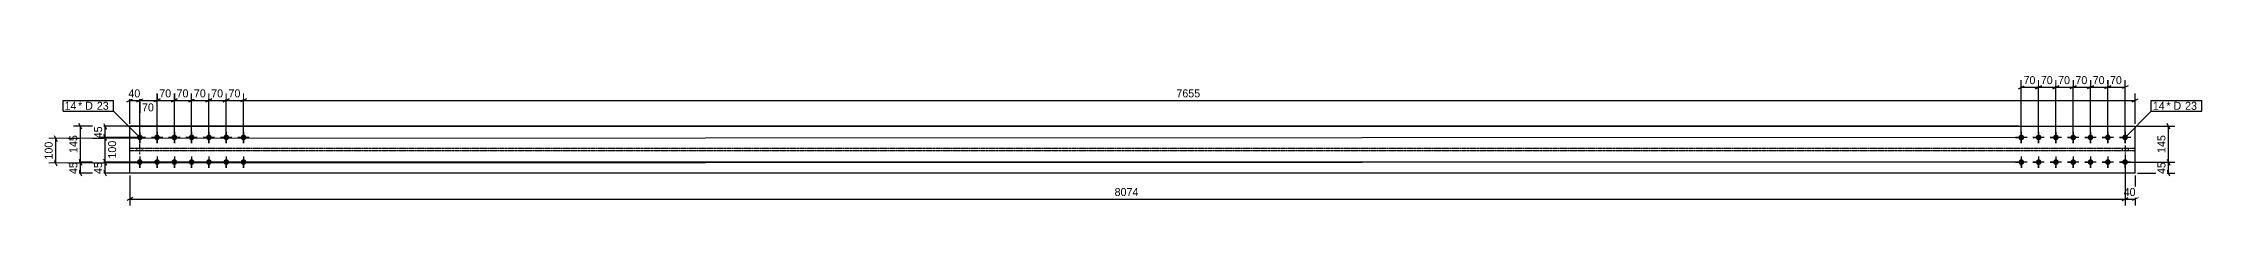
# Model space of a CAD drawing. Header units: millimetres. Extents: x 26 to 22458, y 32 to 1108.
# Drawn here: x 26 to 8761, y 32 to 562 of the extents above; entities that cross this region are included whole.
import ezdxf

# ---------------------------------------------------------------- set-up
doc = ezdxf.new("R2010")
doc.units = ezdxf.units.MM
doc.linetypes.add('DXK_LINE_DOT2', pattern=[3.9198, 1.9599, -1.9599])
doc.linetypes.add('DXK_LINE_DOT4', pattern=[0.9408, 0.4704, -0.4704])
doc.styles.add('Comic Sans MS', font='COMIC.TTF', dxfattribs={"height": 0.2})

msp = doc.modelspace()

# ---------------------------------------------------------------- hatches: boundary and pattern name
at = {"linetype": 'Continuous'}
for points in [[(416.4, 296.1, -1), (416.4, 319.1, -1)], [(486.4, 296.1, -1), (486.4, 319.1, -1)], [(556.4, 296.1, -1), (556.4, 319.1, -1)], [(626.4, 296.1, -1), (626.4, 319.1, -1)], [(696.4, 296.1, -1), (696.4, 319.1, -1)], [(766.4, 296.1, -1), (766.4, 319.1, -1)], [(836.4, 296.1, -1), (836.4, 319.1, -1)], [(8030.8, 295.8, -1), (8030.8, 318.8, -1)], [(8100.8, 295.8, -1), (8100.8, 318.8, -1)], [(8170.8, 295.9, -1), (8170.8, 318.9, -1)], [(8240.8, 295.9, -1), (8240.8, 318.9, -1)], [(8310.8, 295.9, -1), (8310.8, 318.9, -1)], [(8380.8, 296, -1), (8380.8, 319, -1)], [(8450.8, 296, -1), (8450.8, 319, -1)], [(416.4, 196.1, -1), (416.4, 219.1, -1)], [(486.4, 196.1, -1), (486.4, 219.1, -1)], [(556.4, 196.1, -1), (556.4, 219.1, -1)], [(626.4, 196.1, -1), (626.4, 219.1, -1)], [(696.4, 196.1, -1), (696.4, 219.1, -1)], [(766.4, 196.1, -1), (766.4, 219.1, -1)], [(836.4, 196.1, -1), (836.4, 219.1, -1)], [(8030.8, 195.8, -1), (8030.8, 218.8, -1)], [(8100.8, 195.8, -1), (8100.8, 218.8, -1)], [(8170.8, 195.9, -1), (8170.8, 218.9, -1)], [(8240.8, 195.9, -1), (8240.8, 218.9, -1)], [(8310.8, 195.9, -1), (8310.8, 218.9, -1)], [(8380.8, 196, -1), (8380.8, 219, -1)], [(8450.8, 196, -1), (8450.8, 219, -1)]]:
    msp.add_hatch(color=3, dxfattribs=at).paths.add_polyline_path(points)

# ---------------------------------------------------------------- linework, layer by layer
at = {"color": 8, "linetype": 'Continuous'}
for p, q in [((8030.8, 317.3), (8030.7, 539.6)), ((8100.8, 317.3), (8100.7, 539.6)), ((8170.8, 317.4), (8170.7, 539.6)), ((8240.8, 317.4), (8240.7, 539.7)), ((8310.8, 317.4), (8310.7, 539.7)), ((8380.8, 317.5), (8380.7, 539.7)), ((8450.8, 317.5), (8450.7, 539.8)), ((404.4, 451.6), (428.4, 463.6)), ((416.4, 317.6), (416.4, 483.2)), ((474.4, 451.6), (498.4, 463.6)), ((486.4, 317.6), (486.4, 486)), ((544.4, 451.6), (568.4, 463.6)), ((556.4, 317.6), (556.4, 486)), ((556.4, 457.6), (626.4, 457.6)), ((638.4, 463.6), (614.4, 451.6)), ((626.4, 317.6), (626.4, 486)), ((684.4, 451.6), (708.4, 463.6)), ((696.4, 317.6), (696.4, 486)), ((754.4, 451.6), (778.4, 463.6)), ((766.4, 317.6), (766.4, 486)), ((766.4, 457.6), (836.4, 457.6)), ((848.4, 463.6), (824.4, 451.6)), ((848.4, 463.6), (824.4, 451.6)), ((836.4, 317.6), (836.4, 486)), ((836.4, 317.6), (836.4, 486)), ((836.4, 457.6), (8491, 457.6)), ((8018.7, 505.2), (8042.7, 517.2)), ((8088.7, 505.2), (8112.7, 517.2)), ((8158.7, 505.2), (8182.7, 517.3)), ((8228.7, 505.3), (8252.7, 517.3)), ((8298.7, 505.3), (8322.7, 517.3)), ((8368.7, 505.3), (8392.7, 517.3)), ((8380.7, 511.3), (8450.7, 511.4)), ((8462.7, 517.4), (8438.7, 505.4)), ((8479, 451.6), (8503, 463.6)), ((8491, 362.6), (8491, 486)), ((8020.8, 352.6), (148, 352.6)), ((182.4, 340.6), (170.4, 364.6)), ((176.4, 207.3), (176.4, 352.6)), ((366.4, 352.6), (248, 352.6)), ((270.4, 364.6), (282.4, 340.6)), ((276.4, 307.6), (276.4, 352.6)), ((8501, 352.6), (8652, 352.6)), ((8632.4, 340.6), (8620.4, 364.6)), ((76.4, 203.6), (76.4, 303.6)), ((406.4, 307.6), (248, 307.6)), ((282.4, 295.6), (270.4, 319.6)), ((8020.8, 207.3), (148, 207.3)), ((170.4, 219.3), (182.4, 195.3)), ((406.4, 207.6), (250.8, 207.6)), ((282.4, 195.6), (270.4, 219.6)), ((8450.8, 197.5), (8450.8, 32)), ((8460.8, 207.5), (8652, 207.5)), ((8620.4, 219.5), (8632.4, 195.5)), ((8626.4, 162.6), (8626.4, 207.5)), ((8020.8, 162.6), (148, 162.6)), ((182.4, 150.6), (170.4, 174.6)), ((366.4, 162.6), (248, 162.6)), ((376.4, 152.6), (376.4, 32)), ((8491, 152.6), (8491, 32)), ((8501, 162.6), (8652, 162.6)), ((8632.4, 150.6), (8620.4, 174.6)), ((388.4, 63.6), (364.4, 51.6)), ((8438.8, 51.6), (8462.8, 63.6)), ((8450.8, 57.6), (8491, 57.6)), ((8503, 63.6), (8479, 51.6))]:
    msp.add_line(p, q, dxfattribs=at)
at = {"color": 7, "linetype": 'Continuous'}
for p, q in [((376.4, 162.6), (376.4, 352.6)), ((376.4, 352.6), (8491, 352.6)), ((8491, 162.6), (8491, 352.6)), ((8491, 162.6), (376.4, 162.6))]:
    msp.add_line(p, q, dxfattribs=at)
at = {"color": 7, "linetype": 'DXK_LINE_DOT4'}
for p, q in [((8491, 262.3), (376.4, 262.3)), ((8491, 252.9), (376.4, 252.9))]:
    msp.add_line(p, q, dxfattribs=at)
at = {"color": 3, "linetype": 'Continuous'}
for p, q in [((439.4, 307.6), (393.4, 307.6)), ((393.4, 307.6), (408.7, 307.6)), ((416.4, 330.6), (416.4, 284.6)), ((416.4, 330.6), (416.4, 315.3)), ((416.4, 284.6), (416.4, 299.9)), ((439.4, 307.6), (424.1, 307.6)), ((509.4, 307.6), (463.4, 307.6)), ((463.4, 307.6), (478.7, 307.6)), ((486.4, 330.6), (486.4, 284.6)), ((486.4, 330.6), (486.4, 315.3)), ((486.4, 284.6), (486.4, 299.9)), ((509.4, 307.6), (494.1, 307.6)), ((579.4, 307.6), (533.4, 307.6)), ((533.4, 307.6), (548.7, 307.6)), ((556.4, 330.6), (556.4, 284.6)), ((556.4, 330.6), (556.4, 315.3)), ((556.4, 284.6), (556.4, 299.9)), ((579.4, 307.6), (564.1, 307.6)), ((649.4, 307.6), (603.4, 307.6)), ((603.4, 307.6), (618.7, 307.6)), ((626.4, 330.6), (626.4, 284.6)), ((626.4, 330.6), (626.4, 315.3)), ((626.4, 284.6), (626.4, 299.9)), ((649.4, 307.6), (634.1, 307.6)), ((719.4, 307.6), (673.4, 307.6)), ((673.4, 307.6), (688.7, 307.6)), ((696.4, 330.6), (696.4, 284.6)), ((696.4, 330.6), (696.4, 315.3)), ((696.4, 284.6), (696.4, 299.9)), ((719.4, 307.6), (704.1, 307.6)), ((789.4, 307.6), (743.4, 307.6)), ((743.4, 307.6), (758.7, 307.6)), ((766.4, 330.6), (766.4, 284.6)), ((766.4, 330.6), (766.4, 315.3)), ((766.4, 284.6), (766.4, 299.9)), ((789.4, 307.6), (774.1, 307.6)), ((859.4, 307.6), (813.4, 307.6)), ((813.4, 307.6), (828.7, 307.6)), ((836.4, 330.6), (836.4, 284.6)), ((836.4, 330.6), (836.4, 315.3)), ((836.4, 284.6), (836.4, 299.9)), ((859.4, 307.6), (844.1, 307.6)), ((8053.8, 307.3), (8007.8, 307.3)), ((8007.8, 307.3), (8023.1, 307.3)), ((8030.8, 330.3), (8030.8, 284.3)), ((8030.8, 330.3), (8030.8, 315)), ((8030.8, 284.3), (8030.8, 299.6)), ((8053.8, 307.3), (8038.5, 307.3)), ((8123.8, 307.3), (8077.8, 307.3)), ((8077.8, 307.3), (8093.1, 307.3)), ((8100.8, 330.3), (8100.8, 284.3)), ((8100.8, 330.3), (8100.8, 315)), ((8100.8, 284.3), (8100.8, 299.7)), ((8123.8, 307.3), (8108.5, 307.3)), ((8193.8, 307.4), (8147.8, 307.4)), ((8147.8, 307.4), (8163.1, 307.4)), ((8170.8, 330.4), (8170.8, 284.4)), ((8170.8, 330.4), (8170.8, 315)), ((8170.8, 284.4), (8170.8, 299.7)), ((8193.8, 307.4), (8178.5, 307.4)), ((8263.8, 307.4), (8217.8, 307.4)), ((8217.8, 307.4), (8233.1, 307.4)), ((8240.8, 330.4), (8240.8, 284.4)), ((8240.8, 330.4), (8240.8, 315.1)), ((8240.8, 284.4), (8240.8, 299.7)), ((8263.8, 307.4), (8248.5, 307.4)), ((8333.8, 307.4), (8287.8, 307.4)), ((8287.8, 307.4), (8303.1, 307.4)), ((8310.8, 330.4), (8310.8, 284.4)), ((8310.8, 330.4), (8310.8, 315.1)), ((8310.8, 284.4), (8310.8, 299.8)), ((8333.8, 307.4), (8318.5, 307.4)), ((8403.8, 307.5), (8357.8, 307.5)), ((8357.8, 307.5), (8373.1, 307.5)), ((8380.8, 330.5), (8380.8, 284.5)), ((8380.8, 330.5), (8380.8, 315.1)), ((8380.8, 284.5), (8380.8, 299.8)), ((8403.8, 307.5), (8388.5, 307.5)), ((8473.8, 307.5), (8427.8, 307.5)), ((8427.8, 307.5), (8443.1, 307.5)), ((8450.8, 330.5), (8450.8, 284.5)), ((8450.8, 330.5), (8450.8, 315.2)), ((8450.8, 284.5), (8450.8, 299.8)), ((8473.8, 307.5), (8458.5, 307.5)), ((439.4, 207.6), (393.4, 207.6)), ((393.4, 207.6), (408.7, 207.6)), ((416.4, 230.6), (416.4, 184.6)), ((416.4, 230.6), (416.4, 215.3)), ((416.4, 184.6), (416.4, 199.9)), ((439.4, 207.6), (424.1, 207.6)), ((509.4, 207.6), (463.4, 207.6)), ((463.4, 207.6), (478.7, 207.6)), ((486.4, 230.6), (486.4, 184.6)), ((486.4, 230.6), (486.4, 215.3)), ((486.4, 184.6), (486.4, 199.9)), ((509.4, 207.6), (494.1, 207.6)), ((579.4, 207.6), (533.4, 207.6)), ((533.4, 207.6), (548.7, 207.6)), ((556.4, 230.6), (556.4, 184.6)), ((556.4, 230.6), (556.4, 215.3)), ((556.4, 184.6), (556.4, 199.9)), ((579.4, 207.6), (564.1, 207.6)), ((649.4, 207.6), (603.4, 207.6)), ((603.4, 207.6), (618.7, 207.6)), ((626.4, 230.6), (626.4, 184.6)), ((626.4, 230.6), (626.4, 215.3)), ((626.4, 184.6), (626.4, 199.9)), ((649.4, 207.6), (634.1, 207.6)), ((719.4, 207.6), (673.4, 207.6)), ((673.4, 207.6), (688.7, 207.6)), ((696.4, 230.6), (696.4, 184.6)), ((696.4, 230.6), (696.4, 215.3)), ((696.4, 184.6), (696.4, 199.9)), ((719.4, 207.6), (704.1, 207.6)), ((789.4, 207.6), (743.4, 207.6)), ((743.4, 207.6), (758.7, 207.6)), ((766.4, 230.6), (766.4, 184.6)), ((766.4, 230.6), (766.4, 215.3)), ((766.4, 184.6), (766.4, 199.9)), ((789.4, 207.6), (774.1, 207.6)), ((859.4, 207.6), (813.4, 207.6)), ((813.4, 207.6), (828.7, 207.6)), ((836.4, 230.6), (836.4, 184.6)), ((836.4, 230.6), (836.4, 215.3)), ((836.4, 184.6), (836.4, 199.9)), ((859.4, 207.6), (844.1, 207.6)), ((8053.8, 207.3), (8007.8, 207.3)), ((8007.8, 207.3), (8023.2, 207.3)), ((8030.8, 230.3), (8030.9, 184.3)), ((8030.8, 230.3), (8030.8, 215)), ((8030.9, 184.3), (8030.8, 199.6)), ((8053.8, 207.3), (8038.5, 207.3)), ((8123.8, 207.3), (8077.8, 207.3)), ((8077.8, 207.3), (8093.2, 207.3)), ((8100.8, 230.3), (8100.9, 184.3)), ((8100.8, 230.3), (8100.8, 215)), ((8100.9, 184.3), (8100.8, 199.7)), ((8123.8, 207.3), (8108.5, 207.3)), ((8193.8, 207.4), (8147.8, 207.4)), ((8147.8, 207.4), (8163.2, 207.4)), ((8170.8, 230.4), (8170.9, 184.4)), ((8170.8, 230.4), (8170.8, 215)), ((8170.9, 184.4), (8170.8, 199.7)), ((8193.8, 207.4), (8178.5, 207.4)), ((8263.8, 207.4), (8217.8, 207.4)), ((8217.8, 207.4), (8233.2, 207.4)), ((8240.8, 230.4), (8240.9, 184.4)), ((8240.8, 230.4), (8240.8, 215.1)), ((8240.9, 184.4), (8240.8, 199.7)), ((8263.8, 207.4), (8248.5, 207.4)), ((8333.8, 207.4), (8287.8, 207.4)), ((8287.8, 207.4), (8303.2, 207.4)), ((8310.8, 230.4), (8310.9, 184.4)), ((8310.8, 230.4), (8310.8, 215.1)), ((8310.9, 184.4), (8310.8, 199.8)), ((8333.8, 207.4), (8318.5, 207.4)), ((8403.8, 207.5), (8357.8, 207.5)), ((8357.8, 207.5), (8373.2, 207.5)), ((8380.8, 230.5), (8380.9, 184.5)), ((8380.8, 230.5), (8380.8, 215.1)), ((8380.9, 184.5), (8380.8, 199.8)), ((8403.8, 207.5), (8388.5, 207.5)), ((8473.8, 207.5), (8427.8, 207.5)), ((8427.8, 207.5), (8443.2, 207.5)), ((8450.8, 230.5), (8450.9, 184.5)), ((8450.8, 230.5), (8450.8, 215.2)), ((8450.9, 184.5), (8450.8, 199.8)), ((8473.8, 207.5), (8458.5, 207.5))]:
    msp.add_line(p, q, dxfattribs=at)
at = {"color": 3, "linetype": 'DXK_LINE_DOT2'}
for p, q in [((404.9, 252.9), (404.9, 262.3)), ((404.9, 252.9), (404.9, 262.3)), ((404.9, 252.9), (404.9, 262.3)), ((404.9, 252.9), (404.9, 262.3)), ((404.9, 252.9), (404.9, 262.3)), ((416.4, 239.7), (416.4, 302.9)), ((416.4, 239.7), (416.4, 302.9)), ((416.4, 239.7), (416.4, 302.9)), ((416.4, 239.7), (416.4, 302.9)), ((416.4, 239.7), (416.4, 302.9)), ((427.9, 252.9), (427.9, 262.3)), ((427.9, 252.9), (427.9, 262.3)), ((427.9, 252.9), (427.9, 262.3)), ((427.9, 252.9), (427.9, 262.3)), ((427.9, 252.9), (427.9, 262.3)), ((8439.5, 262.3), (8439.5, 252.9)), ((8439.5, 262.3), (8439.5, 252.9)), ((8439.5, 262.3), (8439.5, 252.9)), ((8439.5, 262.3), (8439.5, 252.9)), ((8439.5, 262.3), (8439.5, 252.9)), ((8451, 275.4), (8451, 212.2)), ((8451, 275.4), (8451, 212.2)), ((8451, 275.4), (8451, 212.2)), ((8451, 275.4), (8451, 212.2)), ((8451, 275.4), (8451, 212.2)), ((8462.5, 262.3), (8462.5, 252.9)), ((8462.5, 262.3), (8462.5, 252.9)), ((8462.5, 262.3), (8462.5, 252.9)), ((8462.5, 262.3), (8462.5, 252.9)), ((8462.5, 262.3), (8462.5, 252.9))]:
    msp.add_line(p, q, dxfattribs=at)

# ---------------------------------------------------------------- wipeouts: each hides what was drawn before it
at = {"color": 0}
for points in [[(157.2, 419.7), (157.2, 451.7), (112, 451.7), (112, 419.7)], [(8608.1, 419.6), (8608.1, 451.6), (8562.9, 451.6), (8562.9, 419.6)]]:
    msp.add_wipeout(points, dxfattribs=at)

# ---------------------------------------------------------------- next in the draw order: wipeouts: each hides what was drawn before it
for points in [[(8448.2, 517.4), (8448.1, 562.2), (8383.2, 562.1), (8383.2, 517.3)], [(157.2, 419.7), (157.2, 451.7), (112, 451.7), (112, 419.7)], [(623.9, 463.6), (623.9, 508.4), (559, 508.4), (559, 463.6)], [(833.9, 463.6), (833.9, 508.4), (769, 508.4), (769, 463.6)], [(4722.2, 463.6), (4722.2, 508.4), (4605.2, 508.4), (4605.2, 463.6)], [(8608.1, 419.6), (8608.1, 451.6), (8562.9, 451.6), (8562.9, 419.6)], [(270.4, 362.6), (225.6, 362.6), (225.6, 297.6), (270.4, 297.6)], [(170.4, 322), (125.6, 322), (125.6, 237.9), (170.4, 237.9)], [(8620.4, 217.5), (8575.6, 217.5), (8575.6, 152.6), (8620.4, 152.6)], [(8503.4, 63.6), (8503.4, 108.4), (8438.5, 108.4), (8438.5, 63.6)]]:
    msp.add_wipeout(points, dxfattribs=at)

# ---------------------------------------------------------------- next in the draw order: linework, layer by layer
at = {"color": 8, "linetype": 'Continuous'}
for p, q in [((8380.8, 317.5), (8380.7, 539.7)), ((486.4, 457.6), (556.4, 457.6)), ((568.4, 463.6), (544.4, 451.6)), ((556.4, 317.6), (556.4, 486)), ((614.4, 451.6), (638.4, 463.6)), ((626.4, 317.6), (626.4, 486)), ((696.4, 457.6), (766.4, 457.6)), ((778.4, 463.6), (754.4, 451.6)), ((766.4, 317.6), (766.4, 486)), ((8310.7, 511.3), (8380.7, 511.3)), ((8392.7, 517.3), (8368.7, 505.3)), ((8626.4, 207.5), (8626.4, 352.6)), ((70.4, 315.6), (82.4, 291.6)), ((406.4, 307.6), (250.8, 307.6)), ((270.4, 319.6), (282.4, 295.6)), ((276.4, 207.6), (276.4, 307.6)), ((8020.8, 207.3), (148, 207.3)), ((170.4, 219.3), (182.4, 195.3)), ((176.4, 162.6), (176.4, 207.3)), ((8450.8, 197.5), (8450.8, 32)), ((8460.8, 207.5), (8652, 207.5)), ((8620.4, 219.5), (8632.4, 195.5)), ((376.4, 57.6), (8450.8, 57.6)), ((8438.8, 51.6), (8462.8, 63.6))]:
    msp.add_line(p, q, dxfattribs=at)
at = {"color": 7, "linetype": 'Continuous'}
for p, q in [((106, 413.7), (106, 457.7)), ((8556.9, 413.6), (8556.9, 457.6))]:
    msp.add_line(p, q, dxfattribs=at)

# ---------------------------------------------------------------- next in the draw order: texts
at = {"color": 3, "style": 'Comic Sans MS'}
for s, rotation, p in [('70', 0.02865, (8389.6, 523.7)), ('45', 90.00021, (264, 304)), ('145', 90.00021, (164, 244.3)), ('45', 90.00021, (8614, 159))]:
    msp.add_text(s, height=32.38, rotation=rotation, dxfattribs=at).set_placement(p)
for s, p in [('70', (565.4, 470)), ('70', (775.4, 470)), ('7655', (4611.6, 470)), ('40', (8444.9, 70))]:
    msp.add_text(s, height=32.38, dxfattribs=at).set_placement(p)

# ---------------------------------------------------------------- next in the draw order: wipeouts: each hides what was drawn before it
at = {"color": 0}
for points in [[(233, 419.7), (233, 451.7), (166.8, 451.7), (166.8, 419.7)], [(8683.9, 419.6), (8683.9, 451.6), (8617.7, 451.6), (8617.7, 419.6)]]:
    msp.add_wipeout(points, dxfattribs=at)

# ---------------------------------------------------------------- next in the draw order: wipeouts: each hides what was drawn before it
for points in [[(8378.2, 517.3), (8378.1, 562.1), (8313.2, 562.1), (8313.2, 517.3)], [(233, 419.7), (233, 451.7), (166.8, 451.7), (166.8, 419.7)], [(553.9, 463.6), (553.9, 508.4), (489, 508.4), (489, 463.6)], [(763.9, 463.6), (763.9, 508.4), (699, 508.4), (699, 463.6)], [(8683.9, 419.6), (8683.9, 451.6), (8617.7, 451.6), (8617.7, 419.6)], [(327.2, 299.7), (282.4, 299.7), (282.4, 215.5), (327.2, 215.5)], [(8620.4, 322.1), (8575.6, 322.1), (8575.6, 238), (8620.4, 238)], [(170.4, 217.4), (125.6, 217.4), (125.6, 152.5), (170.4, 152.5)], [(4472.2, 63.6), (4472.2, 108.4), (4355.1, 108.4), (4355.1, 63.6)]]:
    msp.add_wipeout(points, dxfattribs=at)

# ---------------------------------------------------------------- next in the draw order: linework, layer by layer
at = {"color": 8, "linetype": 'Continuous'}
for p, q in [((8310.8, 317.4), (8310.7, 539.7)), ((416.4, 457.6), (486.4, 457.6)), ((498.4, 463.6), (474.4, 451.6)), ((486.4, 317.6), (486.4, 483.2)), ((626.4, 457.6), (696.4, 457.6)), ((708.4, 463.6), (684.4, 451.6)), ((696.4, 317.6), (696.4, 486)), ((8240.7, 511.3), (8310.7, 511.3)), ((8322.7, 517.3), (8298.7, 505.3)), ((8020.8, 307.3), (48, 303.6)), ((82.4, 191.6), (70.4, 215.6)), ((406.4, 207.6), (248, 207.6)), ((270.4, 219.6), (282.4, 195.6)), ((276.4, 162.6), (276.4, 207.6)), ((282.4, 150.6), (270.4, 174.6))]:
    msp.add_line(p, q, dxfattribs=at)
at = {"color": 7, "linetype": 'Continuous'}
msp.add_line((8450.8, 307.5), (8556.9, 413.6), dxfattribs=at)

# ---------------------------------------------------------------- next in the draw order: texts
at = {"color": 3, "style": 'Comic Sans MS'}
for s, rotation, p in [('70', 0.02865, (8319.6, 523.7)), ('100', 90.00021, (320.8, 221.9)), ('145', 90.00021, (8614, 244.4)), ('45', 90.00021, (164, 158.9))]:
    msp.add_text(s, height=32.38, rotation=rotation, dxfattribs=at).set_placement(p)
for s, p in [('14', (112, 419.7)), ('70', (495.4, 470)), ('70', (705.4, 470)), ('14', (8562.9, 419.6)), ('8074', (4361.5, 70))]:
    msp.add_text(s, height=32.38, dxfattribs=at).set_placement(p)

# ---------------------------------------------------------------- next in the draw order: wipeouts: each hides what was drawn before it
at = {"color": 0}
for points in [[(294.8, 419.7), (294.8, 451.7), (242.6, 451.7), (242.6, 419.7)], [(8745.7, 419.6), (8745.7, 451.6), (8693.5, 451.6), (8693.5, 419.6)]]:
    msp.add_wipeout(points, dxfattribs=at)

# ---------------------------------------------------------------- next in the draw order: wipeouts: each hides what was drawn before it
for points in [[(8308.2, 517.3), (8308.1, 562.1), (8243.2, 562.1), (8243.2, 517.3)], [(294.8, 419.7), (294.8, 451.7), (242.6, 451.7), (242.6, 419.7)], [(483.9, 406.8), (483.9, 451.6), (419, 451.6), (419, 406.8)], [(693.9, 463.6), (693.9, 508.4), (629, 508.4), (629, 463.6)], [(8745.7, 419.6), (8745.7, 451.6), (8693.5, 451.6), (8693.5, 419.6)], [(270.4, 217.6), (225.6, 217.6), (225.6, 152.6), (270.4, 152.6)]]:
    msp.add_wipeout(points, dxfattribs=at)

# ---------------------------------------------------------------- next in the draw order: linework, layer by layer
at = {"color": 8, "linetype": 'Continuous'}
for p, q in [((8240.8, 317.4), (8240.7, 539.7)), ((364.4, 451.6), (388.4, 463.6)), ((376.4, 362.6), (376.4, 486)), ((376.4, 457.6), (416.4, 457.6)), ((428.4, 463.6), (404.4, 451.6)), ((416.4, 317.6), (416.4, 486)), ((8170.7, 511.2), (8240.7, 511.3)), ((8252.7, 517.3), (8228.7, 505.3)), ((8020.8, 207.3), (48, 203.6))]:
    msp.add_line(p, q, dxfattribs=at)
at = {"color": 7, "linetype": 'Continuous'}
for p, q in [((106, 457.7), (310.4, 457.7)), ((310.4, 413.7), (310.4, 457.7)), ((8556.9, 457.6), (8761.3, 457.6)), ((8761.3, 413.6), (8761.3, 457.6)), ((106, 413.7), (310.4, 413.7)), ((416.4, 307.6), (310.4, 413.7)), ((8556.9, 413.6), (8761.3, 413.6))]:
    msp.add_line(p, q, dxfattribs=at)

# ---------------------------------------------------------------- next in the draw order: texts
at = {"color": 3, "style": 'Comic Sans MS'}
for s, rotation, p in [('70', 0.02865, (8249.6, 523.7)), ('45', 90.00021, (264, 159))]:
    msp.add_text(s, height=32.38, rotation=rotation, dxfattribs=at).set_placement(p)
for s, p in [('* D', (166.8, 419.7)), ('23', (242.6, 419.7)), ('70', (425.4, 413.2)), ('70', (635.4, 470)), ('* D', (8617.7, 419.6)), ('23', (8693.5, 419.6))]:
    msp.add_text(s, height=32.38, dxfattribs=at).set_placement(p)

# ---------------------------------------------------------------- next in the draw order: wipeouts: each hides what was drawn before it
at = {"color": 0}
for points in [[(8238.2, 517.3), (8238.1, 562.1), (8173.2, 562), (8173.2, 517.2)], [(428.9, 463.6), (428.9, 508.4), (364, 508.4), (364, 463.6)], [(70.4, 295.7), (25.6, 295.6), (25.6, 211.5), (70.4, 211.5)]]:
    msp.add_wipeout(points, dxfattribs=at)

# ---------------------------------------------------------------- next in the draw order: linework, layer by layer
at = {"color": 8, "linetype": 'Continuous'}
for p, q in [((8170.8, 317.4), (8170.7, 539.6)), ((8100.7, 511.2), (8170.7, 511.2)), ((8182.7, 517.3), (8158.7, 505.2))]:
    msp.add_line(p, q, dxfattribs=at)

# ---------------------------------------------------------------- next in the draw order: texts
at = {"color": 3, "style": 'Comic Sans MS'}
for s, rotation, p in [('70', 0.02865, (8179.6, 523.6)), ('100', 90.02886, (64, 217.9))]:
    msp.add_text(s, height=32.38, rotation=rotation, dxfattribs=at).set_placement(p)
msp.add_text('40', height=32.38, dxfattribs=at).set_placement((370.4, 470))

# ---------------------------------------------------------------- next in the draw order: wipeouts: each hides what was drawn before it
at = {"color": 0}
msp.add_wipeout([(8168.2, 517.2), (8168.1, 562), (8103.2, 562), (8103.2, 517.2)], dxfattribs=at)

# ---------------------------------------------------------------- next in the draw order: linework, layer by layer
at = {"color": 8, "linetype": 'Continuous'}
for p, q in [((8100.8, 317.3), (8100.7, 539.6)), ((8030.7, 511.2), (8100.7, 511.2)), ((8112.7, 517.2), (8088.7, 505.2))]:
    msp.add_line(p, q, dxfattribs=at)

# ---------------------------------------------------------------- next in the draw order: texts
at = {"color": 3, "style": 'Comic Sans MS'}
msp.add_text('70', height=32.38, rotation=0.02865, dxfattribs=at).set_placement((8109.6, 523.6))

# ---------------------------------------------------------------- next in the draw order: wipeouts: each hides what was drawn before it
at = {"color": 0}
msp.add_wipeout([(8098.2, 517.2), (8098.1, 562), (8033.2, 562), (8033.2, 517.2)], dxfattribs=at)

# ---------------------------------------------------------------- next in the draw order: texts
at = {"color": 3, "style": 'Comic Sans MS'}
msp.add_text('70', height=32.38, rotation=0.02865, dxfattribs=at).set_placement((8039.6, 523.6))

doc.saveas('drawing.dxf')
